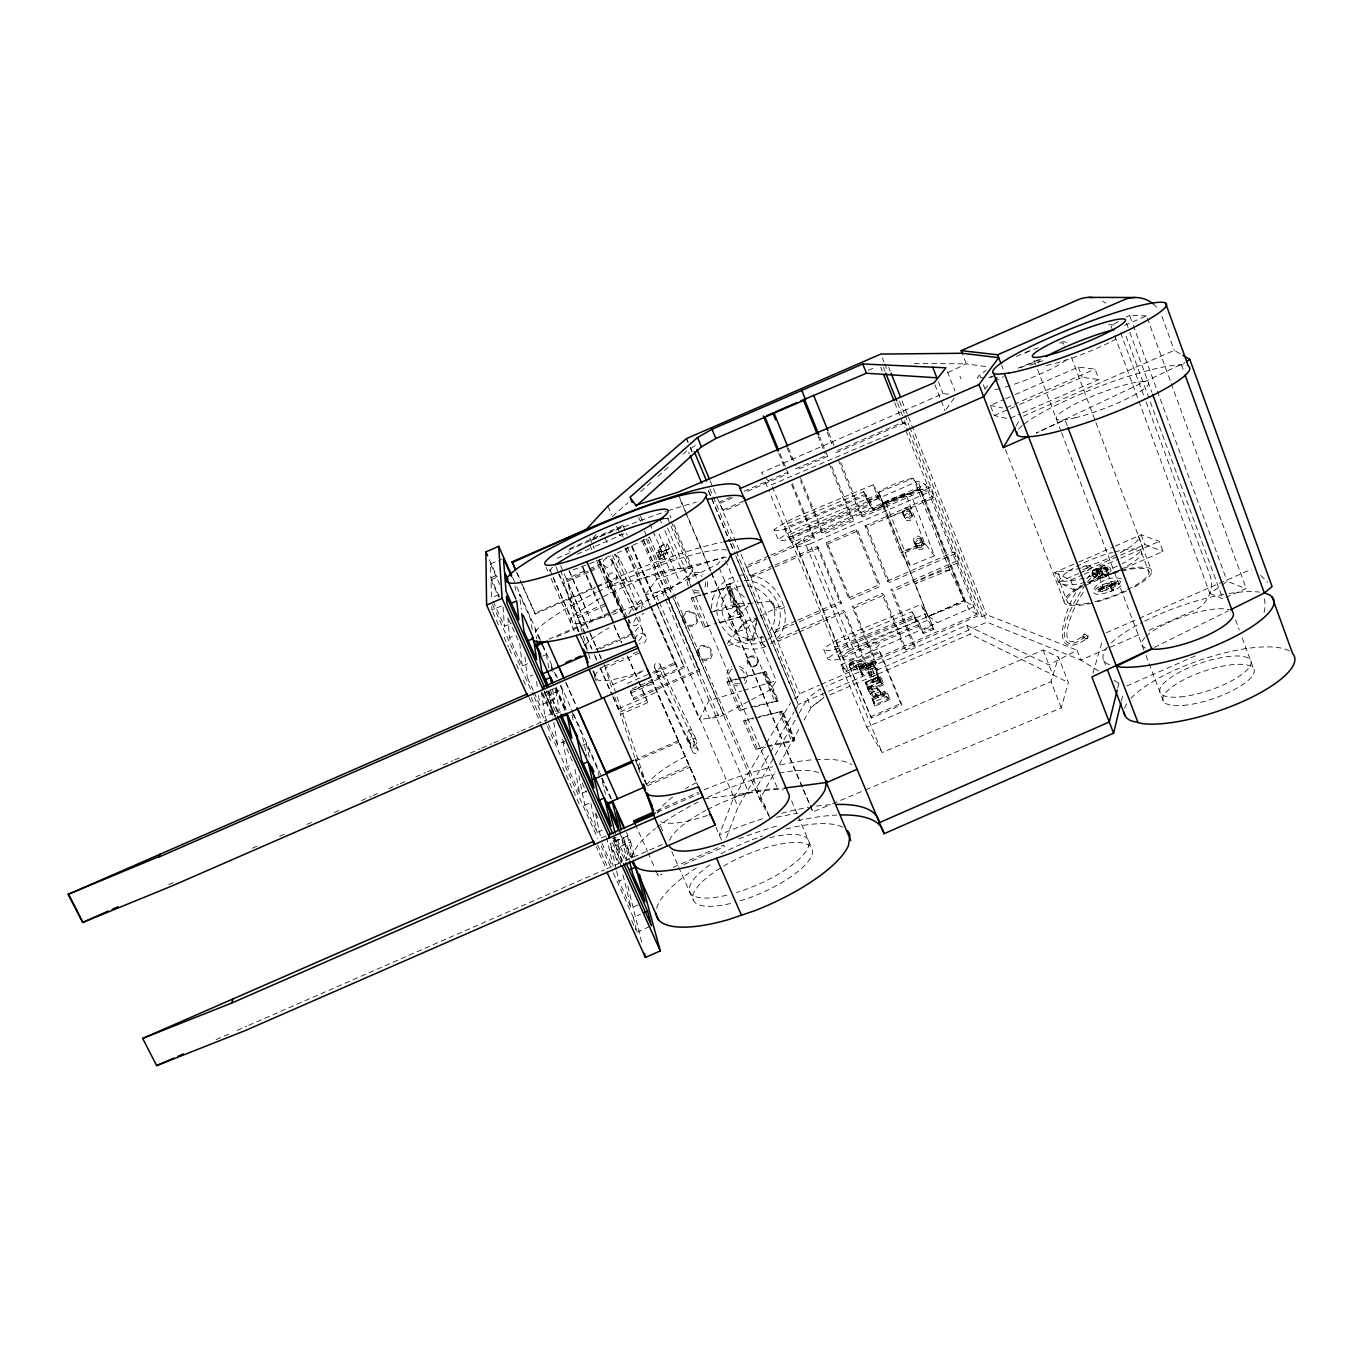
<?xml version="1.0" encoding="UTF-8"?>
<svg xmlns="http://www.w3.org/2000/svg" width="1363" height="1363" viewBox="0 0 1363 1363"><rect width="100%" height="100%" fill="white"/><g stroke="black" fill="none" stroke-linecap="round" stroke-linejoin="round"><path stroke-width="0.75" stroke-dasharray="5 3.75" d="M612.924 614.492C640.644 603.264 670.937 592.939 692.404 571.37L692.472 568.184C660.731 565.815 630.405 584.693 601.986 597.25M1092.819 573.159C1103.996 579.105 1086.993 575.305 1093.705 572.102A3.339 1.227 38.7 0 1 1095.375 573.124L1096.772 574.982L1089.804 583.211M1121.323 578.815C1099.447 571.966 1075.373 605.24 1113.213 590.452C1114.201 589.072 1110.368 583.296 1110.998 587.01C1112.327 594.592 1120.999 586.38 1122.925 583.108M1104.66 574.862C1101.236 574.436 1101.287 566.19 1105.154 568.439A3.629 2.215 80.1 0 1 1106.5 571.557L1105.683 574.487L1102.854 573.772L1101.764 576.14L1110.061 573.721M711.265 608.494L712.679 598.749M1106.313 587.896L1106.006 589.532L1108.63 588.663L1107.455 587.555L1103.366 588.015L1095.971 568.61M728.745 645.415L752.955 637.986L756.993 617.899L745.731 621.426L734.81 632.449L728.524 617.66L739.564 606.825L750.826 603.247L772.463 601.219L775.155 608.085A5.554 1.448 -14.4 0 0 774.065 609.431C776.28 618.138 773.98 627.781 767.318 633.471M595.341 676.491L595.921 673.884A66.378 13.051 -23.5 0 1 606.109 664.105M1121.357 700.94L1123.299 692.864M1117.711 688.162L1119.21 682.199M726.666 584.795L730.21 583.756L736.156 606.109L734.964 606.62L732.493 607.097L726.564 584.761L730.21 583.756M865.744 789.79L1061.283 707.908L1068.353 682.488L1058.472 657.085L1043.155 649.998L866.732 727.126L840.954 664.854L973.864 606.688L964.34 600.674L919.769 488.431L803.574 539.084L849.609 650.764A22.967 5.384 -22.1 0 0 856.884 657.784L809.997 543.956A23.256 4.055 -22.5 0 1 803.574 539.084M1093.024 673.015L1102.105 641.479M1061.283 707.908L1051.026 681.704L1058.472 657.085M600.265 598.136L576.43 613.111L571.301 618.206L570.194 621.784L573.278 623.59L580.451 623.453L610.965 615.19M732.493 607.097L736.156 606.109M663.423 544.672L659.351 546.853L658.073 550.396L660.459 555.576L668.33 552.185L669.523 548.625L667.154 543.462L662.094 545.251L657.92 556.956L659.147 559.648L664.531 557.314L668.364 546.086M664.531 557.314L663.304 554.622L658.159 556.308L659.385 559L664.531 557.314L663.304 554.639L667.154 543.462M1108.971 584.676L1109.601 582.87L1106.995 583.739L1107.846 585.017L1112.038 584.829L1107.455 587.555M660.459 555.576L661.719 551.998L669.523 548.625M659.147 559.648L661.873 551.913L667.154 549.613L668.33 552.185M641.615 608.852L642.365 603.298L640.048 600.589L636.402 604.763L636.453 610.164L612.26 560.772M636.214 617.524L633.676 622.022L631.461 623.112L629.519 622.244L628.394 619.637M726.547 837.512L737.945 807.152L769.328 753.96M628.786 614.1L631.359 609.636L633.556 608.614L635.465 609.517M552.458 567.161L548.488 572.699L546.188 567.468M716.001 590.98C720.294 583.909 727.314 578.338 735.475 576.566M712.44 599.294L716.256 590.383M678.28 740.808L635.465 759.498L646.522 784.543L689.116 765.665M678.195 740.603L678.859 742.102L635.908 760.861L645.295 782.089M725.627 560.67L776.314 680.784L770.674 689.508L718.965 717.211L699.389 719.425L709.067 700.514L741.676 690.956M1099.43 569.274L1097.232 571.012A3.68 2.607 83.5 0 0 1097.351 574.675A3.68 2.607 83.5 0 0 1099.685 576.6L1102.122 573.976A3.68 2.607 83.5 0 0 1100.111 569.427L1094.472 569.87M1112.651 590.281A2.692 0.988 63.1 0 1 1110.879 587.777A2.692 0.988 63.1 0 1 1110.862 585.596L1118.171 580.808L1117.575 581.967L1119.262 583.585L1107.727 585.596L1097.505 591.542L1097.828 589.838L1107.846 585.017M673.867 593.893L770.248 818.396L759.719 799.28L775.172 771.662M779.295 764.302L799.911 727.467M804.034 720.09L811.241 707.21L823.968 697.464L810.798 707.687L807.578 698.469L820.339 688.775L823.235 695.726M762.564 818.771A155.535 49.187 -23.7 0 0 719.255 834.957L733.737 797.44L755.528 789.535L774.269 756.755M775.308 754.932L798.207 714.859M799.246 713.036L807.578 698.469M770.419 752.12L794.101 711.81M795.174 709.987L798.411 704.484L735.747 555.508M1016.082 425.989L1019.285 420.605M794.305 698.657L797.491 697.26L799.57 693.767L819.027 685.282M1083.227 592.479C1069.41 611.544 1053.957 659.539 1084.999 634.391A3.459 2.573 52.7 0 1 1086.737 635.397L1087.708 637.032A1.789 1.329 52.7 0 1 1087.35 638.361C1042.61 668.074 1068.796 593.45 1084.301 581.933M733.907 797.389L765.478 744.743M766.568 742.92L790.523 702.984M946.229 409.19L954.168 398.064M548.88 639.179L620.335 607.864M645.432 594.694L656.813 579.105L724.009 556.803L717.62 564.095L664.633 590.912L645.432 594.694L649.657 604.439M727.331 643.506L745.731 621.426L747.418 640.218L754.472 640.218L756.993 617.899L746.191 628.905L734.81 632.449M1086.686 578.866L1092.547 571.915M596.244 534.5L590.895 540.481A161.243 23.222 -23.5 0 1 666.013 511.466M756.09 665.672A5.452 4.771 42.8 0 0 753.092 657.034A5.452 4.771 42.8 0 0 747.333 662.946A5.452 4.771 42.8 0 0 756.09 665.672L756.993 664.701A5.452 4.771 42.8 0 0 753.995 656.08A5.452 4.771 42.8 0 0 748.236 661.975A5.452 4.771 42.8 0 0 756.993 664.701M748.236 658.108L749.139 657.136M748.1 605.956L739.922 614.066L728.524 617.66M767.676 746.771L793.556 741.114L794.868 739.888L782.703 711.094L754.915 717.5M1106.415 574.402L1105.683 574.487C1112.004 575.407 1108.971 565.475 1103.723 567.928M752.938 717.943L743.653 720.976L755.784 749.36L765.069 746.396M1103.502 567.945L1105.734 568.252A4.668 1.09 -20.3 0 1 1100.009 571.301A4.668 1.09 -20.3 0 1 1097.658 570.381C1091.303 574.113 1102.65 580.468 1101.577 573.056M755.528 718.25L782.703 711.094M1103.008 568.252C1111.237 565.866 1110.538 577.776 1102.309 577.452A4.668 1.107 -20.3 0 1 1099.992 576.481L1094.728 577.179A3.663 2.607 83.5 0 1 1092.257 571.608A3.663 2.607 83.5 0 1 1096.789 571.796A3.663 2.607 83.5 0 1 1094.728 577.179A3.527 2.505 83.5 0 1 1092.342 571.676A3.527 2.505 83.5 0 1 1096.721 571.864A3.527 2.505 83.5 0 1 1094.728 577.043M1097.914 570.211C1092.751 572.852 1097.436 580.127 1102.309 577.452A4.668 1.107 -20.3 0 0 1108.068 574.385L1106.04 574.027A4.668 1.107 -20.3 0 0 1100.725 575.987L1100.946 575.816M755.051 706.903L778.256 700.582L765.972 671.533L738.252 678.365M695.317 445.531L689.388 449.313M612.447 516.492L628.139 502.657M640.678 491.566L651.667 481.872M657.937 476.334L670.494 465.26M683.033 454.186L687.753 450.029L689.388 453.93M736.276 678.859L726.973 681.977L739.223 710.6L748.508 707.567M742.784 678.075L765.972 671.533M702.439 594.336L730.04 586.533L742.562 616.144L719.391 623.112M700.463 594.881L691.16 598.187L703.632 627.372L716.887 623.061M702.95 594.864L730.04 586.533M638.821 640.593C642.603 637.748 644.46 630.575 640.644 627.133L639.69 626.963C635.124 628.547 633.948 634.902 635.294 639.094L608.528 578.951M1101.031 571.284L1099.191 569.513L1108.204 566.906M1104.405 588.203L1099.549 590.588L1103.757 588.169M1110.879 584.352L1116.041 581.797L1111.544 584.386M710.072 612.294L739.564 606.825L728.796 591.491C708.913 608.801 734.742 648.686 762.309 636.742M1138.838 401.148L1209.918 593.518L1220.277 586.243M1222.015 585.034L1227.194 581.388L1246.072 588.629L1226.7 597.096M868.521 652.69L876.222 647.493A16.748 3.936 -22.1 0 0 871.281 643.08L861.041 645.772M1098.135 570.058L1099.464 569.308M1097.317 570.603L1098.595 569.768M1067.229 425.699L1064.997 419.753L1036.17 433.059L1184.771 362.66M728.796 591.491L734.367 587.879L740.876 585.971M850.938 662.588L852.028 661.941A4.719 1.142 -23.7 0 1 856.356 660.322L871.127 663.747L872.167 666.268L867.464 668.79L859.099 666.763L856.356 660.322M761.218 637.288L761.73 636.981A5.469 2.436 66.3 0 0 761.082 638.378L761.61 641.939M770.538 643.796C803.829 622.942 775.36 567.877 739.019 575.51M617.115 553.191L649.657 537.056M1118.427 321.634L1110.998 325.791L1113.929 333.731M1087.35 638.361L1085.868 638.583A3.442 2.573 52.6 0 1 1084.13 637.577L1083.159 635.942A1.789 1.329 52.6 0 1 1083.517 634.613M760.469 616.025L778.631 606.705A5.248 1.363 -14.4 0 1 783.384 606.126L784.389 606.586A5.537 1.448 -14.4 0 1 782.328 608.426L779.823 609.312A5.248 1.38 -14.4 0 1 775.053 609.891C769.942 597.147 757.589 584.114 742.102 585.954M851.364 662.316A4.719 1.142 -23.7 0 0 849.473 664.002L855.743 665.519L858.009 664.292M859.099 666.763L863.75 664.258L864.806 666.66L857.889 670.375L851.602 668.807L849.473 664.002M851.602 668.807A4.719 1.159 -23.6 0 1 854.158 666.746L852.028 661.941L850.853 662.571L866.374 666.303L871.076 663.781L872.167 666.268L867.004 668.671L865.897 666.183L871.059 663.781L872.167 666.268L867.072 668.5L866.033 665.979M1098.391 670.783L1080.825 660.084L1076.991 650.202L1048.982 664.923L966.776 625.361L826.199 686.236M1099.242 569.461L1098.408 569.887A4.668 1.09 -20.3 0 1 1105.649 567.996L1106.092 570.33A3.663 1.84 77.4 0 0 1106.943 572.852L1107.966 574.13L1106.04 574.027M1154.342 647.442L1228.302 610.845M870.736 669.267L872.013 668.688A4.702 1.176 -23.5 0 1 875.847 667.734L878.556 676.917L870.974 680.052L868.333 670.852A4.702 1.176 -23.5 0 1 871.264 669.012M696.578 782.618L694.023 783.844A65.339 17.821 -23.5 0 0 685.487 788.615M685.265 756.686L682.71 757.913A65.526 16.935 -23.5 0 0 647.544 783.759M947.881 372.576L966.265 363.853L988.737 367.005M873.087 682.233L878.198 679.847M874.978 693.818L879.271 698.163L884.348 695.948L875.71 685.896A4.702 1.193 -22 0 0 871.536 687.071L870.139 687.77A4.702 1.193 -22 0 0 868.282 689.15L870.276 693.988L873.496 697.294L880.975 694.023L879.987 691.62L874.978 693.818L873.956 691.331L871.485 692.404L868.282 689.15M929.276 615.974L963.999 600.419M879.68 495.212L869.287 499.812L870.173 502.01L880.6 497.461M883.037 504.463L872.678 509.046L873.496 510.001L884.025 505.588L878.573 492.418A21.91 3.629 -22.1 0 1 913.363 478.277L920.008 489.402L883.02 504.412L928.05 616.468L964.714 601.935L919.701 488.874L884.246 503.918M1102.326 572.17C1095.409 571.216 1106.756 567.195 1102.309 572.102M656.659 810.712L698.418 792.329M657.205 812.178L699.1 793.76M673.203 867.362L723.685 845.111L724.435 846.679L681.585 865.556M655.654 870.105L658.21 875.847L662.111 874.126M773.042 565.866L750.059 575.902L751.371 577.265L818.737 547.892L841.516 603.315L795.617 623.334M774.968 565.032L817.101 546.665L818.737 547.892M825.978 542.798L856.049 529.696L857.855 530.837L880.396 586.346L850.376 599.447L848.604 597.982L825.978 542.798L827.665 544.007L850.376 599.447M865.011 525.794L931.968 496.609L934.149 497.58L866.885 526.902L865.011 525.794L887.398 581.064L889.358 582.444L956.213 553.276L959.671 562.016L892.884 591.167L890.908 589.753L957.371 560.738L959.671 562.016M827.665 544.007L857.855 530.837M533.223 690.479L527.328 677.36L532.729 675.009M595.835 649.47L631.665 633.863L632.091 634.851L599.959 648.856M604.661 666.149L612.26 662.827M614.151 662.009L623.658 657.852M633.165 653.712L638.855 651.224M556.189 719.221L544.348 692.796L555.201 688.059L559.341 710.379L544.996 716.648L547.5 722.22M639.605 652.928L605.24 667.921L612.277 689.269M561.965 689.439L565.986 709.407L552.628 715.234L549.238 694.994L561.965 689.439L560.244 685.606M534.057 692.353L539.952 705.455L554.332 699.185L552.219 687.327M646.522 784.543L612.941 684.533L643.132 671.363M627.355 683.442L648.822 674.072M652.502 672.453L674.583 662.827L675.264 664.122L653.098 673.782M168.722 884.655L174.566 882.1M252.394 848.178L258.237 845.622M279.636 836.286L285.48 833.747M306.879 824.411L312.706 821.855M334.105 812.518L339.949 809.98M361.348 800.643L371.077 796.401M373.019 795.549L378.863 793.01M388.591 788.751L398.32 784.509M400.262 783.674L406.106 781.118M415.817 776.876L425.546 772.634M427.505 771.782L433.332 769.243M443.06 765.001L452.789 760.758M454.731 759.907L460.575 757.351M470.303 753.109L480.032 748.866M481.974 748.014L491.702 743.772M493.645 742.937L507.257 736.991M509.217 736.139L518.945 731.897M520.887 731.045L534.5 725.099M536.443 724.264L546.035 720.073M684.447 667.631L683.749 666.337L630.115 689.729L630.626 691.109L684.447 667.631L658.295 607.046M643.523 540.038L699.747 670.749L633.795 699.543L630.456 691.74L652.383 682.164M630.967 693.086L652.962 683.493L651.31 679.694M796.009 620.932L773.162 630.899L778.222 641.206L797.321 632.875M797.9 620.097L839.778 601.833L841.516 603.315M848.604 597.982L878.471 584.948L880.396 586.346M887.398 581.064L953.93 552.032L956.213 553.276M774.576 632.517L793.692 624.169M633.795 699.543L633.267 698.163L698.998 669.472L699.747 670.749M618.7 708.692L656.83 692.046M799.604 629.587L776.791 639.537L778.222 641.206M801.512 628.752L843.356 610.505L845.094 612.021L867.55 666.66L876.358 662.81L853.954 608.154L852.165 606.654L881.997 593.638L883.94 595.069L906.156 649.793L915.05 645.909L892.884 591.167M799.229 632.04L845.094 612.021M853.954 608.154L883.94 595.069M613.043 696.749L619.824 712.15L646.897 700.343L638.463 681.057M634.817 757.538L620.591 714.433L647.8 702.558L646.897 700.343M548.335 724.077L557.518 744.488L564.674 741.37M582.614 745.34L586.226 743.772L597.147 768.238L599.55 778.137M586.976 791.068L579.871 794.169L567.485 766.636L572.835 764.302M849.609 650.764L964.34 600.674M1122.618 569.104L1074.487 590.128L1058.625 582.24L1054.843 572.46L1076.804 562.868M1078.712 562.033L1113.332 546.921M1115.258 546.069L1141.155 534.773L1159.3 541.35L1163.065 551.436L1124.543 568.252M848.791 664.718L879.356 651.361L880.464 652.349L901.88 704.739L871.417 718.062L848.791 664.718L871.417 718.062M849.796 665.74L880.464 652.349M847.036 671.107L840.954 664.854L845.384 671.823L976.913 614.389L925.392 484.393L917.912 481.207L788.308 537.669L770.129 493.73M859.099 667.461L859.525 668.875L859.099 667.461L871.945 661.856L874.79 662.197L877.857 669.693L874.058 667.001L871.928 661.856L874.79 662.197L859.525 668.875L862.609 676.355L859.099 667.461L863.307 674.685L876.205 669.046L871.945 661.856M820.969 684.43L979.026 615.394L982.11 616.621L986.556 614.679L1076.991 650.202M1058.625 582.24L1078.627 573.499M1080.552 572.664L1144.818 544.587L1163.065 551.436M861.177 669.523L874.092 663.866M1054.843 572.46L1070.619 580.093L1082.188 575.033M1084.113 574.198L1118.819 559.034M1120.744 558.2L1159.3 541.35M862.609 676.355L861.212 672.606L874.041 667.001L876.205 669.046M736.429 557.518L798.275 704.535L986.88 622.141L1080.825 660.084L1141.257 633.659M602.378 830.101L597.079 832.418L584.795 805.141L590.128 802.807M865.505 682.607L878.317 677.002M880.225 678.842L878.045 676.73L880.43 682.13L867.618 687.736L865.232 682.335L867.345 684.465L880.225 678.842L882.338 683.987L869.458 689.61L867.328 687.446L880.14 681.858L883.991 684.635L868.759 691.28L865.232 682.335L878.045 676.73L880.924 677.172L883.991 684.635L879.885 681.756L877.925 676.985L880.924 677.172L865.675 683.834L865.471 682.437L869.56 689.371L865.471 682.437M871.536 687.071L870.276 687.616L879.271 698.163M646.999 785.957L689.814 767.25L689.082 765.733M878.249 695.675L883.326 693.443M871.826 698.725L887.04 692.08L890.09 699.509L874.876 706.153L871.332 697.157L884.127 691.569L887.04 692.08M873.479 699.372L886.342 693.75L888.437 698.878L875.591 704.501L871.332 697.157L875.591 704.501M870.344 716.904L900.722 703.615L901.88 704.739M601.322 837.938L606.944 835.485M612.566 838.654L616.093 837.121M621.051 866.766L614.917 841.516L627.423 836.047L625.77 832.333M616.212 869.236L611.118 847.445L624.39 841.653L631.682 857.974M1106.313 632.756L1137.304 619.211M1139.247 618.359L1251.609 569.223M621.818 861.637L618.308 847.377L630.711 841.959L626.401 832.282M1149.06 630.251L1193.903 610.641A27.924 26.187 -52.6 0 0 1209.816 574.726L1144.733 398.217M216.087 1039.611L229.512 1033.75M237.196 1030.394L246.771 1026.203M248.713 1025.351L604.371 869.815M619.398 863.239L606.314 868.964L596.312 846.764M662.197 844.532L621.272 862.421L611.306 840.221M638.054 904.879L631.052 907.945L618.972 881.128L624.254 878.811M1126.673 685.981L1196.015 655.637M636.47 930.299L633.335 917.401L640.457 914.283M636.913 932.156L651.497 925.767M868.282 370.31L874.092 367.771M499.488 596.875L490.919 577.759L490.493 563.958L501.567 559.137M490.919 577.759L496.728 575.22M498.79 594.592L491.515 597.744L490.97 579.854L497.819 576.873M568.729 550.073L623.436 526.271L622.925 525.437L568.422 549.17L569.853 552.407M557.314 558.251L568.797 553.242M948.784 394.18L943.043 393.651L761.423 472.705L763.927 475.738M577.06 554.196L593.45 547.057M595.324 546.256L626.247 532.797M1125.974 317.085L1129.842 315.398M1124.662 325.382L1146.47 315.892L1170.647 381.623M730.687 497.103L719.085 502.146L723.651 511.261L743.056 502.828M744.198 491.208L786.707 472.705L788.189 473.574L745.493 492.162M720.26 503.151L733.839 497.239M827.648 456.401L797.185 469.656L795.651 468.804L825.961 455.617L827.648 456.401L819.657 436.705M904.589 422.905L836.746 452.448L835.008 451.681L902.527 422.291L904.589 422.905L907.826 431.083M501.345 606.007L491.873 610.13L491.77 606.365M743.704 500.971L722.475 510.205L723.651 511.261M587.146 648.856L566.395 578.849L587.402 569.7M589.31 568.865L600.776 563.89L623.93 616.332M587.896 571.012L566.787 580.195L589.515 631.768M589.821 570.177L601.339 565.168M588.407 572.341L567.195 581.575L598.476 652.57M590.332 571.506L601.901 566.463M1006.61 418.39L994.291 415.528L990.373 405.373L1003.747 399.546M1005.673 398.712L1013.305 395.372M1015.231 394.554L1078.32 367.073L1095.051 369.066L1098.953 379.544L1018.263 414.693M493.219 601.56L504.378 626.35L511.619 623.198M595.358 587.828L535.148 614.066L534.995 613.111L595.018 586.976M596.96 586.124L608.58 581.064A160.459 26.936 -23.6 0 1 721.896 542.167M1006.576 407.605L1012.334 405.101M1014.259 404.249L1095.051 369.066M597.301 586.993L608.954 581.916M994.291 415.528L1017.718 405.322M1019.66 404.47L1082.137 377.261L1098.953 379.544M1010.579 418.032L1016.338 415.528M527.651 663.713L522.25 666.081L509.489 637.731L514.924 635.362M1023.357 416.158L1174.293 350.393L1181.193 354.397M604.746 603.979L577.384 615.906L593.518 652.468M577.912 617.678L605.411 605.7M556.564 636.93L609.431 613.895M611.323 613.06L620.795 608.937L620.284 607.915M793.573 541.827L788.308 537.669L791.903 542.559L925.392 484.393M768.936 555.985L745.919 566.02L751.371 577.265M770.845 555.15L813.029 536.766L814.648 537.942L768.408 558.097M821.923 532.899L852.011 519.78L853.817 520.87L823.576 534.057L821.923 532.899L800.558 480.764M838.296 459.791L861.007 515.861L928.016 486.659L930.196 487.579L934.149 497.58M542.713 656.114L546.376 654.513L542.048 644.852M747.197 567.332L766.466 558.949M861.007 515.861L862.847 516.935L930.196 487.579M809.997 543.956L928.527 492.299L919.769 488.431M658.073 550.396L660.663 549.272M829.811 694.926L970.269 634.102L1068.353 682.488M657.92 556.956L663.304 554.639M888.523 434.916L771.475 484.819L765.188 477.254M790.097 538.947L784.781 526.339A6.849 1.567 -22.6 0 1 789.262 522.796L863.597 491.651L867.601 501.686L873.7 510.512L884.229 506.099L878.232 497.819L873.104 484.802L796.367 516.969A44.519 10.308 -22.5 0 0 774.116 529.713L778.239 539.663A19.423 4.532 -22.5 0 0 790.097 538.947L870.19 505.452L866.152 495.331L785.957 528.912A19.457 4.447 -22.6 0 1 774.116 529.713M863.597 491.651L869.611 500.272L880.157 495.859L884.229 506.099M867.601 501.686L793.368 532.746A6.832 1.602 -22.6 0 0 788.904 536.323A6.832 1.602 -22.6 0 0 794.697 535.591L869.424 504.327L865.403 494.241L790.574 525.59A6.849 1.567 -22.6 0 1 784.781 526.339M866.732 727.126L882.134 752.546L1051.026 681.704M803.046 789.33L812.944 811.905L830.544 804.545M832.503 803.727L863.784 790.625M573.09 569.819L615.309 554.025L637.356 604.865M839.761 658.976L834.292 646.011A6.747 1.976 -22.2 0 1 838.569 642.16L912.034 611.8L915.919 621.511L923.415 633.522L933.842 629.229L926.482 617.882L921.167 604.422L845.316 635.788A43.889 12.966 -22.1 0 0 823.644 649.044L827.648 658.67A19.15 5.673 -22.2 0 0 839.761 658.976L918.918 626.316L914.999 616.519L835.74 649.265A19.184 5.588 -22.2 0 1 823.644 649.044M915.919 621.511L842.538 651.804A6.747 1.993 -22.2 0 0 838.279 655.688A6.747 1.993 -22.2 0 0 844.174 655.382L918.032 624.901L914.13 615.122L840.17 645.687A6.747 1.976 -22.2 0 1 834.292 646.011M912.034 611.8L919.463 623.607L929.907 619.296L933.842 629.229M868.827 675.213L871.332 674.174L873.121 682.454L878.266 680.324L876.92 670.17M872.405 676.627L877.499 674.532L880.191 681.057M934.473 555.814L924.625 543.275L905.714 493.917L881.827 503.68L886.137 503.373L910.569 493.372L934.473 555.814L910.194 565.696L900.875 552.952L881.827 503.68L883.888 502.521A21.229 3.646 -21.3 0 1 903.124 494.65L910.569 493.372M891.249 516.628L915.646 506.661M905.134 552.594L929.447 542.678M1110.964 585.545C1107.216 588.22 1094.591 589.463 1097.965 589.072L1103.468 587.351M1109.686 591.491L1113.009 590.435A2.692 0.988 63.1 0 0 1113.264 588.22A2.692 0.988 63.1 0 0 1111.169 585.579L1110.879 585.579M1112.038 584.829L1117.813 582.529L1111.833 585.204M714.093 611.016L738.303 603.332L750.826 603.247M656.216 552.782L669.966 548.625L674.225 558.591L660.476 562.698M743.721 690.342L776.314 680.784M691.16 598.187L700.991 595.41M765.87 646.59C752.717 651.838 736.804 648.805 726.394 639.247M718.863 622.533L742.562 616.144M703.632 627.372L711.503 625.242M611.118 586.141L728.915 556.411M726.973 681.977L740.808 678.57M750.485 707.09L778.256 700.582M739.223 710.6L747.128 708.76M743.653 720.976L753.552 718.693M767.045 745.97L794.868 739.888M755.784 749.36L765.699 747.197M1096.636 575.152L1095.494 574.965A3.339 1.227 38.6 0 1 1093.825 573.942L1092.905 573.073M776.501 817.204L797.389 813.217M1110.606 586.158L1115.496 585.34L1109.669 586.652M1104.694 586.414L1100.197 587.027L1105.632 585.903M703.887 798.922L782.004 788.427M663.713 518.468L671.465 518.894L669.983 515.384M747.418 640.218L754.812 639.349M914.232 363.478L966.265 363.853L962.176 353.273M1146.47 315.892L1129.569 315.398L1132.483 323.338M1108.579 324.65L1116.621 325.024M990.373 405.373L1002.606 407.997M857.429 662.759L872.167 666.268M864.806 666.66L858.486 665.127A4.719 1.159 -23.6 0 0 854.158 666.746M1209.918 593.518L1222.815 598.8L1149.588 399.921M762.581 637.1L763.433 637.475M765.171 646.505L762.309 643.455M1114.201 680.41L1119.483 683.613M976.913 614.389L968.684 609.091L917.912 481.207M592.922 671.005L595.972 678.587L598.306 680.205A66.378 13.051 -23.5 0 0 644.086 670.46M928.663 616.246L937.488 622.584M764.745 645.858L762.138 643.234L760.622 638.651A5.52 2.556 58 0 1 761.815 637.032M890.09 699.509L886.223 696.663L884.127 691.569L886.342 693.75M915.05 645.909L912.971 644.239L890.908 589.753M906.156 649.793L904.129 648.106L881.997 593.638M876.358 662.81L874.467 661.055L852.165 606.654M734.367 587.879L746.328 599.056M867.55 666.66L865.709 664.888L843.356 610.505M877.925 676.985L882.082 683.885M879.885 681.756L882.338 683.987M1260.673 575.373L1267.811 582.359M888.437 698.878L886.223 696.663L873.427 702.252L874.876 706.153M861.229 672.606L863.307 674.685M876.716 688.349L884.348 695.948M875.71 685.896L877.704 690.751L880.975 694.023M880.157 495.859L873.104 484.802M929.907 619.296L921.167 604.422M619.654 535.523L619.16 534.671L619.603 535.676M755.528 789.535L765.921 808.31M618.938 557.859A3.646 3.612 -26.9 0 1 615.173 562.919A3.646 3.612 -26.9 0 1 612.686 557.177A3.646 3.612 -26.9 0 1 618.938 557.859L645.227 608.29M608.58 581.064L625.6 619.313M611.885 560.943A4.617 4.583 -24.2 0 1 607.097 567.332A4.617 4.583 -24.2 0 1 603.945 560.074A4.617 4.583 -24.2 0 1 611.885 560.943L636.146 610.624M660.203 664.82A3.118 3.067 -25.3 0 1 656.966 669.131A3.118 3.067 -25.3 0 1 654.853 664.258A3.118 3.067 -25.3 0 1 660.203 664.82L696.629 740.433A3.765 3.663 -25.5 0 1 692.711 745.595A3.765 3.663 -25.5 0 1 690.189 739.785A3.765 3.663 -25.5 0 1 696.629 740.433M616.536 575.459A4.379 4.328 -24 0 1 612.021 581.524A4.379 4.328 -24 0 1 609.022 574.641A4.379 4.328 -24 0 1 616.536 575.459L635.72 615.48M636.64 617.371L645.858 636.606M661.328 672.385A2.402 2.351 -25.1 0 1 658.84 675.69A2.402 2.351 -25.1 0 1 657.222 671.959A2.402 2.351 -25.1 0 1 661.328 672.385L697.992 749.531A2.896 2.811 -25.4 0 1 694.977 753.5A2.896 2.811 -25.4 0 1 693.051 749.037A2.896 2.811 -25.4 0 1 697.992 749.531M964.714 601.935L949.807 569.99L913.363 478.277L878.573 492.418L928.05 616.468M654.479 667.325L689.729 743.431M656.932 674.31L692.694 751.848M659.351 546.853L661.719 551.998M909.922 510.239A3.953 3.85 -26.4 0 1 905.799 515.657A3.953 3.85 -26.4 0 1 903.175 509.523A3.953 3.85 -26.4 0 1 909.922 510.239L912.222 515.282A4.004 3.902 -25.9 0 1 908.031 520.768A4.004 3.902 -25.9 0 1 905.373 514.567A4.004 3.902 -25.9 0 1 912.222 515.282M921.047 538.198L923.688 544.024M603.4 564.623L629.399 622.397M542.576 692.847L552.628 715.234M618.904 862.898L610.198 843.51L623.368 837.751L632.057 857.157M490.97 579.854L498.756 597.181M508.757 619.449L519.899 644.273L522.25 666.081M542.167 693.886L553.139 718.301M562.527 739.206L565.866 746.651M566.701 748.508L572.545 761.508M582.171 782.958L586.311 792.176M595.887 813.49L598.34 818.976M611.118 847.445L618.444 863.767M601.969 843.288L612.396 866.476M492.52 604.508L533.376 695.283M534.245 697.226L546.41 724.264M547.279 726.189L597.693 838.211M601.185 845.946L612.481 871.042M613.35 872.984L633.335 917.401M492.759 612.072L499.744 627.593M504.106 637.288L508.484 646.982M509.353 648.924L511.977 654.751M516.338 664.445L518.962 670.272M523.341 679.967L525.948 685.793M531.195 697.43L541.69 720.703M548.676 736.224L551.299 742.034M562.646 767.267L580.127 806.061M597.607 844.856L608.085 868.129M631.682 920.502L636.044 930.213M529.117 697.669L540.344 722.56M555.985 687.003L565.986 709.407M555.678 687.991L565.764 710.532M555.252 688.826L564.81 710.157M621.204 836.286L631.631 859.576M550.124 689.814L554.332 699.185M616.962 839.046L628.224 864.193M548.863 690.854L559.256 714.042M614.679 837.734L625.072 860.922M489.351 559.648L497.137 577.026M548.199 690.956L558.591 714.127M613.98 837.717L618.308 847.377M490.493 563.958L501.107 587.623M547.517 691.16L549.238 694.994M613.265 837.819L614.917 841.516M546.188 690.888L556.632 714.178M613.214 840.358L622.772 861.706M544.365 691.024L555.542 715.933M555.133 716.086L544.161 691.637L544.348 692.796M635.209 824.138L647.476 851.279M647.987 852.863L655.126 868.47M517.207 573.21L521.433 582.717M522.285 584.608L534.995 613.111M566.258 683.204L575.765 704.518M516.458 572.136L535.148 614.066M565.645 682.403L576.038 705.727M512.522 577.248L515.981 584.966M516.85 586.908L541.861 642.944M542.73 644.869L552.202 666.132M555.661 673.85L557.382 677.718M560.84 685.453L572.92 712.491M573.772 714.433L611.731 799.451M539.458 639.06L535.148 629.399L536.647 638.872M553.395 670.272L550.839 664.531L552.765 674.941M554.264 672.198L556.82 677.939M572.511 713.07L581.831 733.941L586.84 756.039M610.675 798.531L601.509 777.983L605.479 794.118M874.126 673.475L872.013 668.688L870.718 669.216L872.03 679.967L877.176 677.837L875.847 667.734M866.374 666.303L867.464 668.79M868.333 670.852L870.974 680.052M873.121 682.454L871.996 679.745L877.108 677.36L878.266 680.324M855.743 665.519L857.889 670.375M599.226 560.125L623.862 615.872M626.179 621.119L634.085 638.991L626.452 621.272M624.782 618.257L633.744 638.6M555.968 566.718L558.523 572.528M559.375 574.453L576.43 613.111M594.353 654.393L596.909 660.169M600.299 667.87L612.191 694.823M558.438 573.55L591.559 648.635M594.984 656.387L596.687 660.254M600.095 667.989L612.055 695.079M612.907 697.021L620.591 714.433M576.907 626.963L580.979 636.18M581.797 638.02L588.305 652.758M577.196 627.934L578.815 631.631M579.633 633.488L586.175 648.26M549.8 569.513L552.373 575.356M553.242 577.299L571.301 618.206M553.088 577.912L573.278 623.59M550.993 578.372L574.505 631.529M594.319 676.321L596.909 682.164M660.629 826.268L663.219 832.111M671.789 851.517L677.752 864.977M678.604 866.902L693.239 899.989M871.724 661.822L873.973 666.899M651.156 679.183L698.503 786.758M630.456 691.74L633.267 698.163M569.087 570.381L585.136 606.876M569.172 571.046L591.286 621.307M560.619 565.73L566.395 578.849M604.082 664.411L612.941 684.533M590.349 633.676L598.766 652.775M599.601 654.683L601.287 658.499M599.328 654.479L601.015 658.329M614.014 625.174L621.596 642.518M627.508 656.012L637.611 679.132M613.895 625.072L621.528 642.501M627.457 656.063L637.628 679.302M638.48 681.244L647.8 702.558M582.904 566.752L605.053 617.303M582.546 567.434L596.79 599.941M651.974 679.847L697.072 783.299M589.787 537.942L594.251 548.216M599.311 559.801L623.572 615.412M624.373 617.269L634.085 639.588M651.65 679.694L697.106 784.134M715.967 827.392L722.952 843.424M599.141 560.125L633.846 639.758M598.681 560.943L620.795 611.68M589.838 545.064L592.343 550.788M596.5 560.312L610.641 592.735M605.104 538.061L607.591 543.786M612.549 555.218L625.787 585.715M658.55 600.487L655.228 592.752L668.739 587.487L671.056 592.377M659.385 602.412L709.373 718.301L722.782 713.292L723.6 714.723L674.395 600.146M632.142 546.461L657.46 605.087M622.925 525.437L627.099 535.097M632.091 546.665L655.416 600.708M656.25 602.633L683.749 666.337M631.563 546.546L653.49 597.335M621.511 533.478L623.164 537.295M627.287 546.853L641.309 579.292M607.796 506.201L611.697 514.771M616.502 526.305L620.71 536.068M625.787 547.773L650.236 604.337M651.088 606.279L738.099 807.1M650.492 606.382L699.389 719.425M625.038 548.267L675.264 664.122M902.664 513.374L904.862 518.468M640.423 515.998L642.927 521.808M649.572 537.295L673.032 591.934M638.634 517.412L640.303 521.296M644.495 531.042L646.999 536.869M647.834 538.828L671.243 593.297M672.061 595.239L759.719 799.28M646.215 539.032L667.989 589.702M643.302 539.952L669.08 599.89M669.897 601.816L698.998 669.472M664.633 590.912L718.965 717.211M642.212 541.332L656.233 573.908M655.075 575.05L748.849 792.891M913.977 541.656L916.498 547.534M683.391 567.911L691.74 587.47M692.574 589.429L777.796 789.007M659.862 518.962L661.532 522.83M664.837 530.599L680.597 567.451M692.574 597.113L705.029 626.264M728.353 680.819L740.569 709.424M744.999 719.783L757.112 748.134M659.062 534.006L679.813 582.495M649.793 523.631L652.264 529.406M653.098 531.331L669.608 569.853M673.901 524.585L697.464 579.922M791.579 800.848L797.338 814.375M798.173 816.301L811.496 847.616M671.226 521.671L692.404 571.37M667.563 517.991L688.4 566.872M667.563 528.077L688.111 576.242M678.297 494.394L710.702 570.824M711.537 572.784L809.622 804.068M810.457 806.027L812.944 811.905M680.154 499.574L685.078 511.176M685.896 513.101L710.498 571.097M711.316 573.022L802.228 787.405M738.303 603.332L752.955 637.986M728.643 587.606L746.191 628.905M764.626 672.709L776.927 701.775M781.374 712.304L793.556 741.114M719.289 568.013L770.674 689.508M710.072 480.679L740.262 552.543M741.063 554.468L799.57 693.767M709.867 488.806L731.982 541.401M732.8 543.343L797.491 697.26M686.56 438.562L688.111 442.208M690.411 447.677L692.046 451.596M708.539 490.799L729.989 541.775M730.807 543.735L734.93 553.531M686.424 438.613L687.957 442.259M690.257 447.728L691.91 451.647M708.402 490.867L729.835 541.827M730.653 543.786L733.141 549.664M772.276 486.778L882.134 752.546M796.009 545.404L842.504 657.886M791.903 542.559L845.384 671.823M765.376 482.263L769.328 491.822M871.485 692.404L873.496 697.294M867.345 684.465L869.458 689.61M788.325 448.018L795.583 465.72M800.524 477.8L823.576 534.057M786.826 447.268L792.448 460.984M877.244 678.621L878.266 681.142L873.189 683.357L872.15 680.853M780.113 453.913L788.189 473.574M792.329 483.644L814.648 537.942M778.648 453.129L784.287 466.845M791.613 484.666L813.029 536.766M817.101 546.665L839.778 601.833M879.356 651.361L900.722 703.615M831.737 466.487L853.817 520.87M818.004 436.007L825.16 453.658M829.249 463.727L852.011 519.78M856.049 529.696L878.471 584.948M828.772 432.735L835.144 448.495M840.818 462.534L862.847 516.935M866.885 526.902L889.358 582.444M827.068 432.054L831.839 443.827M966.776 625.361L970.269 634.102M919.463 623.607L923.415 633.522M869.611 500.272L873.7 510.512M883.394 367.243L884.962 371.213M897.501 402.869L903.754 418.714M904.538 420.69L908.457 430.589M909.24 432.565L982.11 616.621M880.702 367.209L882.253 371.145M894.724 402.613L904.453 427.164M905.748 430.418L979.026 615.394M888.727 367.243L890.295 371.196M902.033 400.892L986.556 614.679M882.389 358.009L883.94 361.962M884.723 363.921L887.841 371.809M899.546 401.386L904.214 413.21M904.998 415.17L908.9 425.035M909.683 427.011L986.88 622.141M938.408 381.759L943.043 393.651M1043.155 649.998L1052.849 674.838M934.865 384.656L945.087 410.791M1100.997 571.301L1100.674 570.535M947.421 371.673L954.935 391.011M960.029 376.358L961 378.829M926.482 617.882L925.017 614.1L849.251 645.381A43.837 13.17 -22 0 0 827.648 658.67M1070.619 580.093L1074.487 590.128M983.336 384.758L985.432 390.193M1060.09 583.125L1067.553 602.48M1005.468 449.62L1064.895 603.553M886.137 503.373L910.194 565.696M1001.584 365.216L1003.049 369.015M1103.723 660.203L1106.756 668.109M878.232 497.819L877.073 494.786L800.439 526.868A44.451 10.529 -22.4 0 0 778.239 539.663M771.56 601.304L774.337 608.528M1098.305 569.615L1100.827 576.242M1097.624 570.262L1100.009 576.549M1090.366 565.355L1091.286 567.758M1034.091 360.258L1036.119 365.625M1037.618 369.56L1060.857 430.827M1061.607 432.821L1145.278 653.473M1146.027 655.45L1163.389 701.212M1104.558 565.134L1111.935 584.557M1071.454 357.345L1095.188 420.622M1095.92 422.598L1151.82 571.659M1141.7 552.986L1149.043 572.579M1078.32 367.073L1082.137 377.261M1141.155 534.773L1144.818 544.587M1114.661 335.707L1138.105 399.172M867.328 687.446L868.759 691.28L867.447 687.208M1126.366 322.929L1128.377 328.364M1129.842 332.368L1151.888 392.305M1235.542 619.858L1239.223 629.842M1242.153 637.816L1253.313 668.177M1126.145 336.286L1148.856 397.928M1120.607 332.776L1144 396.241M1133.215 325.314L1227.194 581.388M1181.431 364.858L1184.328 372.866M1161.923 316.369L1174.293 350.393M1171.192 383.582L1246.276 588.714M657.665 874.211L658.21 875.847M614.849 697.038L619.824 712.15M635.465 759.498L639.741 772.497M588.612 653.814L590.298 659.488M593.672 670.817L595.972 678.587M560.772 570.364L578.287 631.785M630.711 841.959L634.545 856.083M627.423 836.047L633.096 857.208M624.39 841.653L628.973 859.286M619.824 831.447L627.167 860.087M627.832 886.103L641.888 943.162M623.027 874.893L631.052 907.945M616.672 871.213L618.972 881.128M586.226 743.772L590.026 760.179M606.552 837.257L613.18 866.204M595.495 813.643L600.674 837.359M572.034 714.979L573.261 720.686M590.895 803.454L597.079 832.418M578.866 775.581L584.795 805.141M575.016 769.362L579.871 794.169M562.885 741.165L567.485 766.636M546.376 654.513L548.897 668.722M553.804 722.322L557.518 744.488M532.183 629.655L530.65 619.313L519.354 594.012L521.245 609.295M541.332 691.995L544.996 716.648M536.596 681.449L537.431 687.446M538.555 695.454L539.952 705.455M524.925 656.966L527.328 677.36M515.044 585.954L515.521 590.179M507.905 617.541L509.489 637.731M503.083 606.808L504.378 626.35M1120.676 570.518A46.581 11.364 -20.2 0 1 1151.275 569.632A46.581 11.364 -20.2 0 1 1133.3 587.572M1126.554 590.963A46.581 11.364 -20.2 0 1 1095.988 602.139M1092.308 603.076A46.581 11.364 -20.2 0 1 1064.213 602.429A46.581 11.364 -20.2 0 1 1085.936 583.568M1087.895 582.597A46.581 11.364 -20.2 0 1 1118.887 570.995M1120.165 552.799A46.751 10.597 -20.5 0 0 1138.94 537.295L1138.344 536L1142.637 547.142A46.7 10.819 -20.4 0 1 1122.294 563.618M1115.121 555.337A46.751 10.597 -20.5 0 1 1082.733 567.519M1080.893 568.013A46.751 10.597 -20.5 0 1 1061.743 571.438L1057.569 571.267L1061.334 581.064L1065.525 581.251A46.7 10.819 -20.4 0 0 1118.904 565.304M635.72 639.554A5.333 5.231 -24.7 0 1 641.138 633.488A5.333 5.231 -24.7 0 1 646.181 639.741A5.333 5.231 -24.7 0 1 638.991 643.643M707.346 815.432A65.339 17.821 -23.5 0 1 660.885 821.804M657.494 813.217A65.339 17.821 -23.5 0 1 672.623 797.134M1116.127 339.012A49.869 6.645 -21.5 0 1 1110.572 341.909M1108.92 342.743A49.869 6.645 -21.5 0 1 1052.986 363.955M1051.129 364.432A49.869 6.645 -21.5 0 1 1046.068 365.557M1037.345 362.711A49.869 6.645 -21.5 0 1 1039.969 360.531M1145.584 648.038A48.352 13.221 -19.3 0 1 1144.886 637.663M1146.027 636.47A48.352 13.221 -19.3 0 1 1187.122 615.207A48.352 13.221 -19.3 0 1 1228.779 609.653M1109.618 664.854A90.316 24.721 -19.3 0 1 1107.42 647.101M1111.407 642.859A90.316 24.721 -19.3 0 1 1142.824 622.073M1144.664 621.136A90.316 24.721 -19.3 0 1 1227.245 593.791M1229.187 593.484A90.316 24.721 -19.3 0 1 1259.429 592.104M1124.577 708.351A89.754 27.056 -18.8 0 1 1128.274 701.536M1130.881 698.418A89.754 27.056 -18.8 0 1 1212.269 656.233A89.754 27.056 -18.8 0 1 1290.08 651.412M669.506 840.375A65.134 18.741 -23.5 0 1 705.642 810.491M707.397 809.554A65.134 18.741 -23.5 0 1 783.538 789.978M699.372 592.973A10.938 9.626 48.1 0 1 691.723 590.418M688.247 585.954A10.938 9.626 48.1 0 1 690.717 573.993A10.938 9.626 48.1 0 1 703.155 574.811M707.499 581.967A10.938 9.626 48.1 0 1 705.915 589.48M870.276 693.988A4.702 1.21 -22 0 1 873.53 691.91A4.702 1.21 -22 0 1 877.704 690.751M667.921 510.818A161.243 23.222 -23.5 0 1 696.289 502.214M1264.353 598.834A29.986 27.976 -52 0 1 1263.654 613.946M781.544 813.251A155.535 49.187 -23.7 0 1 808.583 807.339M816.488 806.129A155.535 49.187 -23.7 0 1 830.425 804.715M535.318 631.495A108.256 17.975 -23.5 0 1 596.261 592.496M598.05 591.61A108.256 17.975 -23.5 0 1 727.655 550.345M1066.326 359.832A44.945 6.116 -21.7 0 1 1012.01 384.979M1009.966 385.644A44.945 6.116 -21.7 0 1 1002.248 387.961M1000.067 388.54A44.945 6.116 -21.7 0 1 994.223 389.886M985.159 388.591A44.945 6.116 -21.7 0 1 987.681 385.95M994.411 381.521A44.945 6.116 -21.7 0 1 1003.543 376.665M1030.019 365.284A44.945 6.116 -21.7 0 1 1046.409 359.662M643.915 613.384A4.345 4.293 -26.8 0 1 641.854 614.27M636.93 609.568A4.345 4.293 -26.8 0 1 643.83 606.552M584.744 645.398A66.583 12.08 -23.5 0 1 609.022 627.832M704.092 789.893A156.37 45.49 -23.6 0 1 772.668 766.739M780.386 764.933A156.37 45.49 -23.6 0 1 813.592 759.702M815.619 759.566A156.37 45.49 -23.6 0 1 851.892 764.643M698.998 590.912A8.757 7.701 48.1 0 1 692.864 588.867M689.405 583.177A8.757 7.701 48.1 0 1 692.915 575.186A8.757 7.701 48.1 0 1 702.013 576.379M705.489 582.103A8.757 7.701 48.1 0 1 704.228 588.117M631.972 857.736A105.53 30.395 -23.5 0 1 655.279 828.619M656.898 827.358A105.53 30.395 -23.5 0 1 698.197 801.989M707.567 797.423A105.53 30.395 -23.5 0 1 774.763 773.997M779.023 773.128A105.53 30.395 -23.5 0 1 821.94 774.167M723.566 866.169A64.725 20.53 -23.5 0 1 811.939 848.399A64.725 20.53 -23.5 0 1 740.109 900.892M730.449 903.516A64.725 20.53 -23.5 0 1 692.949 899.069A64.725 20.53 -23.5 0 1 721.913 867.158M769.771 837.785A64.777 20.258 -23.5 0 1 806.743 850.205A64.777 20.258 -23.5 0 1 736.463 892.561M726.803 895.184A64.777 20.258 -23.5 0 1 689.78 892.203A64.777 20.258 -23.5 0 1 712.185 863.273M1018.655 429.175A92.616 14.823 -21.1 0 1 1022.471 425.409M1024.158 424.046A92.616 14.823 -21.1 0 1 1110.641 382.356A92.616 14.823 -21.1 0 1 1187.19 365.642M638.957 616.672A5.622 5.52 -24.9 0 1 636.061 625.464A5.622 5.52 -24.9 0 1 628.99 619.569M744.113 580.417A33.683 29.765 44.8 0 1 778.631 625.838A33.683 29.765 44.8 0 1 726.121 631.887A33.683 29.765 44.8 0 1 738.03 581.115M739.683 683.732A8.553 7.428 43 0 1 729.921 678.331A8.553 7.428 43 0 1 732.749 668.688M740.791 669.335A8.553 7.428 43 0 1 744.368 680.444M656.642 908.218A104.883 33.291 -23.5 0 1 696.97 867.567M720.84 853.834A104.883 33.291 -23.5 0 1 750.366 840.477M752.359 839.71A104.883 33.291 -23.5 0 1 762.411 836.013M785.991 828.943A104.883 33.291 -23.5 0 1 844.77 828.38M738.763 838.944A155.331 50.039 -23.7 0 1 779.892 825.16M797.815 820.662A155.331 50.039 -23.7 0 1 836.933 815.074M737.758 685.947A10.836 9.422 43 0 1 727.501 677.701A10.836 9.422 43 0 1 731.573 666.763M739.24 666.371A10.836 9.422 43 0 1 746.873 674.089A10.836 9.422 43 0 1 744.777 683.613M1152.996 303.728A31.23 29.441 -64.9 0 1 1158.294 309.401M1102.701 301.121A28.998 27.464 -65.7 0 1 1105.666 303.182M1061.777 341.857A47.756 6.185 -21.8 0 1 1063.941 346.117M1040.838 359.014A47.756 6.185 -21.8 0 1 1019.643 367.942M992.145 376.989A47.756 6.185 -21.8 0 1 988.822 377.79M978.038 378.573A47.756 6.185 -21.8 0 1 985.96 370.583M1025.487 352.37A47.756 6.185 -21.8 0 1 1040.139 347.207M1082.239 567.298A5.418 1.261 -20.5 0 1 1088.781 565.1A5.418 1.261 -20.5 0 1 1089.582 566.514A5.418 1.261 -20.5 0 1 1083.312 569.223M1083.159 569.7A5.418 1.261 -20.5 0 1 1090.008 567.468A5.418 1.261 -20.5 0 1 1089.957 569.308A5.418 1.261 -20.5 0 1 1083.091 571.847M1038.01 359.883A44.996 5.827 -21.8 0 1 1017.905 368.197M995.126 375.694A44.996 5.827 -21.8 0 1 989.299 377.091M983.592 377.909A44.996 5.827 -21.8 0 1 982.859 373.428M1016.338 356.356A44.996 5.827 -21.8 0 1 1032.336 350.24M1059.477 342.931A44.996 5.827 -21.8 0 1 1063.668 344.464M1085.442 636.487A48.966 16.407 -57.5 0 1 1064.282 633.744A48.966 16.407 -57.5 0 1 1085.34 584.795M1087.606 581.797A48.966 16.407 -57.5 0 1 1094.591 573.533M1089.105 582.819A43.667 10.648 -20.2 0 1 1148.941 571.455A43.667 10.648 -20.2 0 1 1094.983 601.594M1088.935 602.957A43.667 10.648 -20.2 0 1 1080.433 587.436M1114.644 551.862A43.769 10.24 -20.3 0 1 1141.547 551.742A43.769 10.24 -20.3 0 1 1121.391 569.121M1119.483 570.058A43.769 10.24 -20.3 0 1 1087.435 581.865M1085.391 582.376A43.769 10.24 -20.3 0 1 1073.141 568.388M1076.429 566.548A43.769 10.24 -20.3 0 1 1112.634 552.373M870.446 675.656A4.702 1.193 -23.5 0 1 874.126 673.475A4.702 1.193 -23.5 0 1 877.976 672.538M911.728 514.567L911.711 515.572A4.004 3.902 -8.2 0 1 909.291 518.673L908.303 518.979A4.004 3.885 -42.9 0 1 905.373 518.315L903.839 514.754A4.004 3.885 -42.9 0 1 906.208 511.517L907.23 511.261A4.004 3.902 -8.2 0 1 910.177 511.977L911.728 514.567M692.268 732.664C686.816 755.92 685.282 718.948 692.268 732.664M694.312 742.801C690.632 760.537 688.332 732.578 694.312 742.801M1107.335 568.354L1107.335 570.041A3.663 1.84 77.4 0 0 1108.204 572.579L1109.618 573.772A3.322 1.67 77.4 0 0 1110.743 572.954L1110.93 570.586A3.663 1.84 77.4 0 0 1110.061 568.064L1108.664 566.855A3.322 1.67 77.4 0 0 1107.523 567.672L1107.335 568.354M904.742 510.716L904.01 511.466A3.97 3.85 -43.9 0 0 905.066 517.105A3.97 3.85 -43.9 0 0 910.62 515.401A3.97 3.85 -43.9 0 0 908.627 510.052L907.639 509.83A3.97 3.85 -43.9 0 0 904.742 510.716M902.902 551.759L900.875 552.952L924.625 543.275L922.035 543.956A21.109 4.174 -21.1 0 0 902.902 551.759M933.076 628.036L922.819 632.585L921.627 629.638L922.172 630.405L932.599 626.094L931.9 625.14L933.076 628.036M729.375 587.061L726.888 588.1L739.428 617.729L741.898 616.672L729.375 587.061M765.325 672.095L762.871 673.135L775.155 702.184L777.609 701.161L765.325 672.095M782.055 711.673L779.619 712.713L791.801 741.506L794.237 740.484L782.055 711.673M949.807 569.99L915.289 583.756A21.689 4.634 -21.7 0 1 949.807 569.99M917.827 540.31L917.555 540.412A3.987 3.868 -40.4 0 0 915.323 543.667L917.026 547.159A3.987 3.868 -40.4 0 0 919.974 547.67L920.962 547.33A3.987 3.868 -6.6 0 0 923.228 544.144L921.524 540.668A3.987 3.868 -6.6 0 0 918.526 540.055L917.827 540.31M1074.964 417.862A49.579 7.939 -21.1 0 0 1148.481 384.451A49.579 7.939 -21.1 0 0 1083.772 399.955A49.579 7.939 -21.1 0 0 1074.964 417.862M1180.171 696.936A48.097 14.294 -18.9 0 0 1251.081 663.457A48.097 14.294 -18.9 0 0 1184.992 669.472A48.097 14.294 -18.9 0 0 1180.171 696.936M697.123 652.638A8.11 7.036 45 0 0 709.203 659.471A8.11 7.036 45 0 0 707.653 646.318A8.11 7.036 45 0 0 697.123 652.638M1183.357 705.387A48.046 14.482 -18.8 0 0 1254.181 671.891A48.046 14.482 -18.8 0 0 1188.059 677.632A48.046 14.482 -18.8 0 0 1183.357 705.387M698.282 652.673A6.849 5.946 45 0 0 708.487 658.431A6.849 5.946 45 0 0 707.176 647.323A6.849 5.946 45 0 0 698.282 652.673M683.544 618.955A7.054 6.151 46.9 0 0 694.261 624.271A7.054 6.151 46.9 0 0 692.234 612.788A7.054 6.151 46.9 0 0 683.544 618.955M682.539 618.989A8.144 7.088 46.9 0 0 694.926 625.14A8.144 7.088 46.9 0 0 692.591 611.868A8.144 7.088 46.9 0 0 682.539 618.989M919.309 546.171A3.97 3.833 -41.5 0 0 921.558 539.748A3.97 3.833 -41.5 0 0 914.914 541.196A3.97 3.833 -41.5 0 0 919.309 546.171M1097.897 568.661A4.668 1.09 -20.4 0 0 1104.643 565.389A4.668 1.09 -20.4 0 0 1098.254 566.531A4.668 1.09 -20.4 0 0 1097.897 568.661M1085.698 639.162A2.777 2.624 -49.1 0 0 1087.623 634.783A2.777 2.624 -49.1 0 0 1082.972 635.516A2.777 2.624 -49.1 0 0 1085.698 639.162M1102.531 591.201A13.357 3.254 -20.2 0 0 1120.386 581.626A13.357 3.254 -20.2 0 0 1100.623 585.886A13.357 3.254 -20.2 0 0 1102.531 591.201M916.209 543.564A3.936 3.816 -23.9 0 0 921.371 539.152A3.936 3.816 -23.9 0 0 914.982 537.056A3.936 3.816 -23.9 0 0 916.209 543.564M918.764 549.476A4.004 3.885 -23.4 0 0 924.012 544.979A4.004 3.885 -23.4 0 0 917.52 542.866A4.004 3.885 -23.4 0 0 918.764 549.476"/><path stroke-width="1.5" d="M826.796 780.658L824.99 790.012A105.53 30.395 -23.5 0 1 729.818 853.613L703.274 862.813A105.53 30.395 -23.5 0 1 632.262 861.893M840.988 814.955A155.331 50.039 -23.7 0 1 883.991 833.73L1113.605 733.192L1120.863 702.95M1117.217 690.155L1109.278 721.998L879.374 822.656A155.535 49.187 -23.7 0 0 836.558 804.443M667.171 846.065L654.802 818.09L646.386 792.636L649.009 794.936A65.526 16.935 -23.5 0 0 697.345 787.218L698.503 786.758L715.234 825.041L245.374 1030.53L156.643 1065.61L142.672 1038.419L231.608 1003.083L233.09 998.892M731.318 553.838L728.132 560.312A108.256 17.975 -23.5 0 1 626.912 617.422L600.027 627.713A108.256 17.975 -23.5 0 1 532.2 637.475M158.79 856.663L68.15 894.367L82.615 922.495L172.709 885.643L650.747 677.121L634.868 640.78L633.71 641.257A66.583 12.08 -23.5 0 1 586.039 652.468L583.773 651.003M160.408 853.851L158.466 857.242L638.105 648.089L634.868 640.78M515.606 570.228L512.113 561.812L586.141 529.594L607.796 506.201L686.424 438.613L880.822 354.073L962.176 353.273L998.687 357.651L978.975 384.605L1003.304 447.592L1015.026 427.795M82.615 922.495L108.239 911.029M68.15 894.367L527.396 693.835L527.668 696.22L486.591 605.087L485.892 551.913L498.722 546.324L511.67 575.305M996.983 377.653L983.626 396.667L745.05 500.545A161.243 23.222 -23.5 0 0 708.061 499.25M636.01 506.252L701.417 446.825L715.882 438.477L805.499 399.598M697.532 437.557L629.996 497.274L635.788 505.196L677.462 492.435L934.149 382.782L945.905 367.806L862.762 363.972L712.031 429.277L697.532 437.557L701.417 446.825M555.116 564.793C588.305 543.633 625.174 526.834 663.713 518.468M1186.44 361.57L1189.797 359.372L1272.088 586.55L1264.336 593.024L1230.193 609.908M1152.451 648.379L1091.882 676.951L1113.605 733.192M1152.621 394.299L1232.612 611.868A48.352 13.221 -19.3 0 1 1206.885 635.465A48.352 13.221 -19.3 0 1 1151.786 649.18L1116.416 666.217L1121.016 667.12A90.316 24.721 -19.3 0 0 1235.014 636.453A90.316 24.721 -19.3 0 0 1264.336 593.024L1185.06 374.876M655.296 813.012L634.357 822.23L633.863 820.73L652.86 812.382M607.046 872.32L645.415 957.439L660.288 950.914L639.468 874.245M565.935 662.503L571.54 660.067M575.254 658.448L580.842 656.012M542.389 673.952L584.88 655.433M545.013 679.813L550.448 677.445L552.833 682.744M637.168 645.977L542.661 687.191L543.019 689.542L502.095 598.34L498.722 546.324M112.141 909.325L117.985 906.787M561.369 715.626L566.769 713.275L571.813 738.252L561.011 714.093M561.607 716.853L567.025 714.485L576.43 735.526M582.734 764.03L588.117 761.678L592.786 772.088M606.365 773.758L606.007 772.361L633.625 760.315M593.825 779.227L632.211 762.462M599.021 800.371L604.371 798.019L606.825 803.506L643.319 787.575M606.961 804.63L612.345 802.279L618.853 827.614L607.472 802.194M142.672 1038.419L593.808 841.227L594.472 844.43L540.685 725.099M653.78 815.006L608.818 834.667L609.551 837.836L555.985 718.437M231.608 1003.083L703.001 796.98L698.503 786.758M156.643 1065.61L173.902 1058.063M177.735 1056.393L183.494 1053.872M826.404 782.703L857.14 769.26M630.081 869.526L635.737 867.038L633.318 861.603M644.018 912.716L647.578 911.165L625.941 862.847M766.568 415.749L773.809 412.597L787.507 446.042M775.717 411.762L796.793 402.596M800.626 400.926L866.442 373.241L936.858 377.807L932.718 367.209M962.176 353.273L961.154 350.632L1078.235 299.69A28.998 27.464 -65.7 0 1 1092.564 297.594M512.215 562.595L586.141 529.594A161.447 22.234 -23.5 0 1 740.075 488.601L978.975 384.605M961.154 350.632L997.597 354.789L1123.572 299.979A31.23 29.441 -64.9 0 1 1152.996 303.728M486.591 605.087L502.095 598.34M510.869 603.417L516.713 600.862L518.877 620.029L506.048 591.423L504.651 573.891L515.861 598.936M527.668 640.9L533.478 638.361L523.239 615.429M730.619 555.269L762.173 541.52A160.459 26.936 -23.6 0 0 723.855 541.741M538.538 650.781L536.119 644.733L543.377 641.581M536.289 645.772L547.193 641.019L563.907 678.501M1003.304 447.592L1028.486 436.603M709.356 814.733L710.498 814.273L715.234 825.041M784.117 788.155L826.302 782.481M1088.935 297.39L1135.072 297.492M801.751 390.363L805.567 399.615M1182.914 355.385L1189.797 359.372M68.423 893.975L82.87 922.104M507.922 579.496L504.497 571.847L503.424 558.336L511.551 576.549M591.44 766.33L593.91 771.833M540.787 654.7L538.249 649.027L541.741 671.09L548.454 686.066M575.97 733.345L577.622 737.076M619.824 831.447L608.375 805.84L615.139 833.202M536.119 644.733L538.368 649.742M551.044 678.093L552.611 681.619M567.621 715.166L576.157 734.248L581.745 760.418L594.081 787.967L588.117 761.678M589.361 763.774L592.462 770.708L599.004 798.922L611.22 826.234L604.371 798.019M533.563 640.32L552.645 682.999M566.531 714.042L618.615 830.459M632.5 861.518L658.602 919.889M547.125 686.986L506.423 596.142L507.019 603.536L544.45 687.003M560.125 715.967L612.941 833.866M485.892 551.913L487.613 555.78M557.501 716.12L610.59 834.531M623.658 863.648L651.497 925.767L647.578 911.165M622.073 865.761L660.288 950.914M633.863 820.73L635.567 824.547M512.113 561.812L515.504 569.41M563.669 677.394L558.489 665.757L558.711 666.848M577.503 708.402L606.007 772.361M576.907 707.67L617.541 798.82L617.149 797.372M612.6 801.376L624.68 828.431M540.327 641.002L542.048 644.852M624.118 828.636L616.672 811.956L621.307 829.811M647.272 669.233L650.747 677.121M587.027 658.346L583.211 649.061L588.407 667.24M646.386 792.636L652.298 805.993M576.225 635.414L588.288 662.691M603.792 697.737L653.746 810.695M589.037 669.489L601.85 698.452M586.789 561.658L613.435 622.584M716.529 858.23L741.455 915.203M630.728 499.011L632.228 502.47M698.299 581.882L788.291 793.13A65.134 18.741 -23.5 0 1 737.843 836.575A65.134 18.741 -23.5 0 1 669.25 845.741M705.898 496.541L850.751 840.528M696.953 449.432L709.254 478.72M694.312 451.783L706.596 481.003M690.206 455.872L701.689 483.132M712.031 429.277L715.882 438.477M740.075 488.601L883.991 833.73M773.179 413.977L775.581 419.855M764.745 416.533L778.494 449.977M763.365 415.936L777.847 451.17M804.46 399.257L818.856 434.729M803.676 400.722L817.204 434.047M813.609 395.287L827.971 430.759M862.762 363.972L866.442 373.241M885.746 373.189L896.718 400.892M883.82 375.081L893.941 400.654M891.078 373.189L900.466 396.94M997.597 354.789L1000.868 363.325M1004.327 373.564L1137.986 722.526M993.286 372.763L1017.071 434.644M1107.506 670.085L1124.986 715.541M1067.979 427.675L1151.786 649.18M1165.433 302.859L1188.4 366.204A92.616 14.823 -21.1 0 1 1137.066 402.869A92.616 14.823 -21.1 0 1 1032.779 436.484L1022.097 436.79A92.616 14.823 -21.1 0 1 1016.934 431.969M1272.088 596.926L1292.601 653.507A89.754 27.056 -18.8 0 1 1246.804 699.645A89.754 27.056 -18.8 0 1 1142.637 723.685L1131.069 720.806A89.754 27.056 -18.8 0 1 1124.066 712.168M643.592 784.134L645.517 789.961M636.3 869.083L645.074 901.795L633.045 874.961L629.485 861.246M644.409 953.35L645.415 957.439M606.467 802.04L606.825 803.506M550.243 676.321L551.504 683.374M536.954 640.763L537.84 646.437M533.768 640.303L536.681 659.794L523.971 631.427L521.773 613.589M1046.205 356.578A49.869 6.645 -21.5 0 1 1114.014 329.693M656.012 913.414A104.883 33.291 -23.5 0 0 728.251 919.667L754.693 910.723A104.883 33.291 -23.5 0 0 848.433 845.622L849.916 835.587A104.883 33.291 -23.5 0 0 847.599 830.885M706.664 495.297L703.121 500.988A108.955 14.669 -23.5 0 1 600.316 556.36L573.329 566.94A108.955 14.669 -23.5 0 1 508.961 575.629A108.955 14.669 -23.5 0 1 617.95 517.071A108.955 14.669 -23.5 0 1 706.664 495.297M1008.552 373.155L998.074 374.178A93.263 12.011 -21.5 0 1 1087.793 322.247A93.263 12.011 -21.5 0 1 1154.904 315.62A93.263 12.011 -21.5 0 1 1008.552 373.155M1051.077 354.448A49.92 6.423 -21.5 0 0 1125.174 321.072A49.92 6.423 -21.5 0 0 1060.806 338.808A49.92 6.423 -21.5 0 0 1051.077 354.448M567.894 561.352A67.23 9.047 -23.5 0 0 667.461 512.829A67.23 9.047 -23.5 0 0 583.722 537.772A67.23 9.047 -23.5 0 0 567.894 561.352"/></g></svg>
